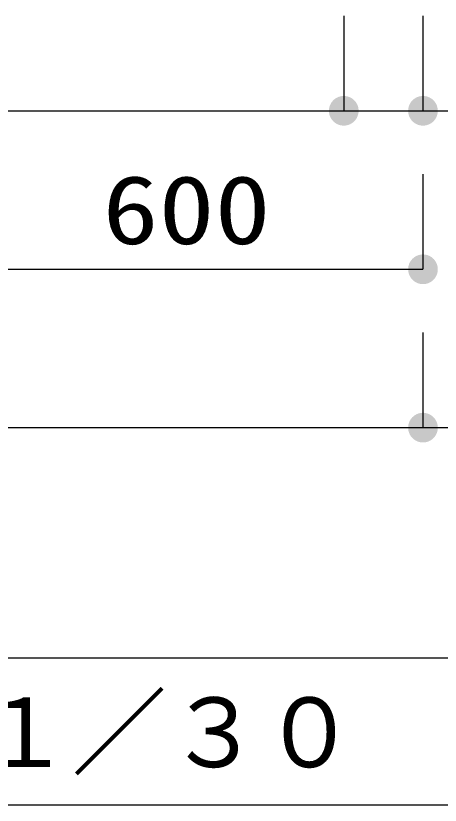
# Model space of a CAD drawing. Units: millimetres, scale not verified. Extents: x -8093 to 8093, y -5792 to 5792.
# Drawn here: x -4792 to -4256, y -4456 to -3459 of the extents above; entities that cross this region are included whole.
import ezdxf
from ezdxf.enums import TextEntityAlignment as Align

# ---------------------------------------------------------------- set-up
doc = ezdxf.new("R2010")
doc.units = ezdxf.units.MM
doc.header["$LTSCALE"] = 30
doc.layers.add('0-1_00クル-フ-0躯体', color=3, linetype='Continuous', lineweight=25)
doc.layers.add('0-3_00クル-フ-6寸法', color=132, linetype='Continuous', lineweight=25)
doc.styles.add('ＭＳ ゴシック', font='')
doc.styles.get('ＭＳ ゴシック').set_extended_font_data('MS Gothic')

msp = doc.modelspace()

# ---------------------------------------------------------------- linework, layer by layer
at = {"layer": '0-1_00クル-フ-0躯体'}
msp.add_lwpolyline([(-4146.87, -4269.19), (-4146.87, -4455.5), (-6176.2, -4455.5), (-6176.2, -4269.19)], close=True, dxfattribs=at)
at = {"layer": '0-3_00クル-フ-6寸法', "color": 4}
for p, q in [((-4377.91, -3458.51), (-4377.91, -3578.51)), ((-4377.91, -3458.51), (-4377.91, -3578.51)), ((-4277.91, -3458.51), (-4277.91, -3578.51)), ((-5977.91, -3578.51), (-4377.91, -3578.51)), ((-4377.91, -3578.51), (-4277.91, -3578.51)), ((-4277.91, -3578.51), (-4028.12, -3578.51)), ((-4277.91, -3658.66), (-4277.91, -3778.66)), ((-4877.91, -3778.66), (-4277.91, -3778.66)), ((-4277.91, -3858.66), (-4277.91, -3978.66)), ((-4277.91, -3858.66), (-4277.91, -3978.66)), ((-6077.91, -3978.66), (-4277.91, -3978.66)), ((-4277.91, -3978.66), (-4217.91, -3978.66))]:
    msp.add_line(p, q, dxfattribs=at)
at = {"layer": '0-3_00クル-フ-6寸法'}
for points in [[(-4377.91, -3578.51), (-4394.34, -3569.47), (-4393.08, -3567.49)], [(-4377.91, -3578.51), (-4394.34, -3569.47), (-4393.08, -3567.49)], [(-4377.91, -3578.51), (-4393.08, -3567.49), (-4391.58, -3565.67)], [(-4377.91, -3578.51), (-4393.08, -3567.49), (-4391.58, -3565.67)], [(-4377.91, -3578.51), (-4391.58, -3565.67), (-4389.86, -3564.06)], [(-4377.91, -3578.51), (-4391.58, -3565.67), (-4389.86, -3564.06)], [(-4377.91, -3578.51), (-4389.86, -3564.06), (-4387.96, -3562.68)], [(-4377.91, -3578.51), (-4389.86, -3564.06), (-4387.96, -3562.68)], [(-4377.91, -3578.51), (-4387.96, -3562.68), (-4385.9, -3561.54)], [(-4377.91, -3578.51), (-4387.96, -3562.68), (-4385.9, -3561.54)], [(-4377.91, -3578.51), (-4385.9, -3561.54), (-4383.71, -3560.67)], [(-4377.91, -3578.51), (-4385.9, -3561.54), (-4383.71, -3560.67)], [(-4377.91, -3578.51), (-4383.71, -3560.67), (-4381.43, -3560.09)], [(-4377.91, -3578.51), (-4383.71, -3560.67), (-4381.43, -3560.09)], [(-4377.91, -3578.51), (-4381.43, -3560.09), (-4379.09, -3559.79)], [(-4377.91, -3578.51), (-4381.43, -3560.09), (-4379.09, -3559.79)], [(-4377.91, -3578.51), (-4379.09, -3559.79), (-4376.74, -3559.79)], [(-4377.91, -3578.51), (-4379.09, -3559.79), (-4376.74, -3559.79)], [(-4377.91, -3578.51), (-4376.74, -3559.79), (-4374.4, -3560.09)], [(-4377.91, -3578.51), (-4376.74, -3559.79), (-4374.4, -3560.09)], [(-4377.91, -3578.51), (-4374.4, -3560.09), (-4372.12, -3560.67)], [(-4377.91, -3578.51), (-4374.4, -3560.09), (-4372.12, -3560.67)], [(-4377.91, -3578.51), (-4372.12, -3560.67), (-4369.93, -3561.54)], [(-4377.91, -3578.51), (-4372.12, -3560.67), (-4369.93, -3561.54)], [(-4377.91, -3578.51), (-4369.93, -3561.54), (-4367.87, -3562.68)], [(-4377.91, -3578.51), (-4369.93, -3561.54), (-4367.87, -3562.68)], [(-4377.91, -3578.51), (-4367.87, -3562.68), (-4365.96, -3564.06)], [(-4377.91, -3578.51), (-4367.87, -3562.68), (-4365.96, -3564.06)], [(-4377.91, -3578.51), (-4365.96, -3564.06), (-4364.24, -3565.67)], [(-4377.91, -3578.51), (-4365.96, -3564.06), (-4364.24, -3565.67)], [(-4377.91, -3578.51), (-4364.24, -3565.67), (-4362.74, -3567.49)], [(-4377.91, -3578.51), (-4364.24, -3565.67), (-4362.74, -3567.49)], [(-4377.91, -3578.51), (-4362.74, -3567.49), (-4361.48, -3569.47)], [(-4377.91, -3578.51), (-4362.74, -3567.49), (-4361.48, -3569.47)], [(-4277.91, -3578.51), (-4294.34, -3569.47), (-4293.08, -3567.49)], [(-4277.91, -3578.51), (-4293.08, -3567.49), (-4291.58, -3565.67)], [(-4277.91, -3578.51), (-4291.58, -3565.67), (-4289.86, -3564.06)], [(-4277.91, -3578.51), (-4289.86, -3564.06), (-4287.96, -3562.68)], [(-4277.91, -3578.51), (-4287.96, -3562.68), (-4285.9, -3561.54)], [(-4277.91, -3578.51), (-4285.9, -3561.54), (-4283.71, -3560.67)], [(-4277.91, -3578.51), (-4283.71, -3560.67), (-4281.43, -3560.09)], [(-4277.91, -3578.51), (-4281.43, -3560.09), (-4279.09, -3559.79)], [(-4277.91, -3578.51), (-4279.09, -3559.79), (-4276.74, -3559.79)], [(-4277.91, -3578.51), (-4276.74, -3559.79), (-4274.4, -3560.09)], [(-4277.91, -3578.51), (-4274.4, -3560.09), (-4272.12, -3560.67)], [(-4277.91, -3578.51), (-4272.12, -3560.67), (-4269.93, -3561.54)], [(-4277.91, -3578.51), (-4269.93, -3561.54), (-4267.87, -3562.68)], [(-4277.91, -3578.51), (-4267.87, -3562.68), (-4265.96, -3564.06)], [(-4277.91, -3578.51), (-4265.96, -3564.06), (-4264.24, -3565.67)], [(-4277.91, -3578.51), (-4264.24, -3565.67), (-4262.74, -3567.49)], [(-4277.91, -3578.51), (-4262.74, -3567.49), (-4261.48, -3569.47)], [(-4377.91, -3578.51), (-4396.66, -3578.51), (-4396.52, -3576.16)], [(-4377.91, -3578.51), (-4396.66, -3578.51), (-4396.52, -3576.16)], [(-4377.91, -3578.51), (-4396.52, -3580.86), (-4396.66, -3578.51)], [(-4377.91, -3578.51), (-4396.52, -3580.86), (-4396.66, -3578.51)], [(-4377.91, -3578.51), (-4396.52, -3576.16), (-4396.07, -3573.84)], [(-4377.91, -3578.51), (-4396.52, -3576.16), (-4396.07, -3573.84)], [(-4377.91, -3578.51), (-4396.07, -3583.17), (-4396.52, -3580.86)], [(-4377.91, -3578.51), (-4396.07, -3583.17), (-4396.52, -3580.86)], [(-4377.91, -3578.51), (-4396.07, -3573.84), (-4395.35, -3571.6)], [(-4377.91, -3578.51), (-4396.07, -3573.84), (-4395.35, -3571.6)], [(-4377.91, -3578.51), (-4395.35, -3585.41), (-4396.07, -3583.17)], [(-4377.91, -3578.51), (-4395.35, -3585.41), (-4396.07, -3583.17)], [(-4377.91, -3578.51), (-4395.35, -3571.6), (-4394.34, -3569.47)], [(-4377.91, -3578.51), (-4395.35, -3571.6), (-4394.34, -3569.47)], [(-4377.91, -3578.51), (-4394.34, -3587.54), (-4395.35, -3585.41)], [(-4377.91, -3578.51), (-4394.34, -3587.54), (-4395.35, -3585.41)], [(-4377.91, -3578.51), (-4393.08, -3589.53), (-4394.34, -3587.54)], [(-4377.91, -3578.51), (-4393.08, -3589.53), (-4394.34, -3587.54)], [(-4377.91, -3578.51), (-4391.58, -3591.34), (-4393.08, -3589.53)], [(-4377.91, -3578.51), (-4391.58, -3591.34), (-4393.08, -3589.53)], [(-4377.91, -3578.51), (-4389.86, -3592.95), (-4391.58, -3591.34)], [(-4377.91, -3578.51), (-4389.86, -3592.95), (-4391.58, -3591.34)], [(-4377.91, -3578.51), (-4387.96, -3594.34), (-4389.86, -3592.95)], [(-4377.91, -3578.51), (-4387.96, -3594.34), (-4389.86, -3592.95)], [(-4377.91, -3578.51), (-4385.9, -3595.47), (-4387.96, -3594.34)], [(-4377.91, -3578.51), (-4385.9, -3595.47), (-4387.96, -3594.34)], [(-4377.91, -3578.51), (-4383.71, -3596.34), (-4385.9, -3595.47)], [(-4377.91, -3578.51), (-4383.71, -3596.34), (-4385.9, -3595.47)], [(-4377.91, -3578.51), (-4381.43, -3596.92), (-4383.71, -3596.34)], [(-4377.91, -3578.51), (-4381.43, -3596.92), (-4383.71, -3596.34)], [(-4377.91, -3578.51), (-4379.09, -3597.22), (-4381.43, -3596.92)], [(-4377.91, -3578.51), (-4379.09, -3597.22), (-4381.43, -3596.92)], [(-4377.91, -3578.51), (-4376.74, -3597.22), (-4379.09, -3597.22)], [(-4377.91, -3578.51), (-4376.74, -3597.22), (-4379.09, -3597.22)], [(-4377.91, -3578.51), (-4361.48, -3569.47), (-4360.48, -3571.6)], [(-4377.91, -3578.51), (-4361.48, -3569.47), (-4360.48, -3571.6)], [(-4377.91, -3578.51), (-4360.48, -3571.6), (-4359.75, -3573.84)], [(-4377.91, -3578.51), (-4360.48, -3571.6), (-4359.75, -3573.84)], [(-4377.91, -3578.51), (-4359.75, -3573.84), (-4359.31, -3576.16)], [(-4377.91, -3578.51), (-4359.75, -3573.84), (-4359.31, -3576.16)], [(-4377.91, -3578.51), (-4359.31, -3576.16), (-4359.16, -3578.51)], [(-4377.91, -3578.51), (-4359.31, -3576.16), (-4359.16, -3578.51)], [(-4377.91, -3578.51), (-4374.4, -3596.92), (-4376.74, -3597.22)], [(-4377.91, -3578.51), (-4372.12, -3596.34), (-4374.4, -3596.92)], [(-4377.91, -3578.51), (-4369.93, -3595.47), (-4372.12, -3596.34)], [(-4377.91, -3578.51), (-4367.87, -3594.34), (-4369.93, -3595.47)], [(-4377.91, -3578.51), (-4365.96, -3592.95), (-4367.87, -3594.34)], [(-4377.91, -3578.51), (-4364.24, -3591.34), (-4365.96, -3592.95)], [(-4377.91, -3578.51), (-4362.74, -3589.53), (-4364.24, -3591.34)], [(-4377.91, -3578.51), (-4361.48, -3587.54), (-4362.74, -3589.53)], [(-4377.91, -3578.51), (-4360.48, -3585.41), (-4361.48, -3587.54)], [(-4377.91, -3578.51), (-4359.75, -3583.17), (-4360.48, -3585.41)], [(-4377.91, -3578.51), (-4359.31, -3580.86), (-4359.75, -3583.17)], [(-4377.91, -3578.51), (-4359.16, -3578.51), (-4359.31, -3580.86)], [(-4377.91, -3578.51), (-4374.4, -3596.92), (-4376.74, -3597.22)], [(-4377.91, -3578.51), (-4372.12, -3596.34), (-4374.4, -3596.92)], [(-4377.91, -3578.51), (-4369.93, -3595.47), (-4372.12, -3596.34)], [(-4377.91, -3578.51), (-4367.87, -3594.34), (-4369.93, -3595.47)], [(-4377.91, -3578.51), (-4365.96, -3592.95), (-4367.87, -3594.34)], [(-4377.91, -3578.51), (-4364.24, -3591.34), (-4365.96, -3592.95)], [(-4377.91, -3578.51), (-4362.74, -3589.53), (-4364.24, -3591.34)], [(-4377.91, -3578.51), (-4361.48, -3587.54), (-4362.74, -3589.53)], [(-4377.91, -3578.51), (-4360.48, -3585.41), (-4361.48, -3587.54)], [(-4377.91, -3578.51), (-4359.75, -3583.17), (-4360.48, -3585.41)], [(-4377.91, -3578.51), (-4359.31, -3580.86), (-4359.75, -3583.17)], [(-4377.91, -3578.51), (-4359.16, -3578.51), (-4359.31, -3580.86)], [(-4277.91, -3578.51), (-4296.66, -3578.51), (-4296.52, -3576.16)], [(-4277.91, -3578.51), (-4296.52, -3580.86), (-4296.66, -3578.51)], [(-4277.91, -3578.51), (-4296.52, -3576.16), (-4296.07, -3573.84)], [(-4277.91, -3578.51), (-4296.07, -3583.17), (-4296.52, -3580.86)], [(-4277.91, -3578.51), (-4296.07, -3573.84), (-4295.35, -3571.6)], [(-4277.91, -3578.51), (-4295.35, -3585.41), (-4296.07, -3583.17)], [(-4277.91, -3578.51), (-4295.35, -3571.6), (-4294.34, -3569.47)], [(-4277.91, -3578.51), (-4294.34, -3587.54), (-4295.35, -3585.41)], [(-4277.91, -3578.51), (-4293.08, -3589.53), (-4294.34, -3587.54)], [(-4277.91, -3578.51), (-4291.58, -3591.34), (-4293.08, -3589.53)], [(-4277.91, -3578.51), (-4289.86, -3592.95), (-4291.58, -3591.34)], [(-4277.91, -3578.51), (-4287.96, -3594.34), (-4289.86, -3592.95)], [(-4277.91, -3578.51), (-4285.9, -3595.47), (-4287.96, -3594.34)], [(-4277.91, -3578.51), (-4283.71, -3596.34), (-4285.9, -3595.47)], [(-4277.91, -3578.51), (-4281.43, -3596.92), (-4283.71, -3596.34)], [(-4277.91, -3578.51), (-4279.09, -3597.22), (-4281.43, -3596.92)], [(-4277.91, -3578.51), (-4276.74, -3597.22), (-4279.09, -3597.22)], [(-4277.91, -3578.51), (-4261.48, -3569.47), (-4260.48, -3571.6)], [(-4277.91, -3578.51), (-4260.48, -3571.6), (-4259.75, -3573.84)], [(-4277.91, -3578.51), (-4259.75, -3573.84), (-4259.31, -3576.16)], [(-4277.91, -3578.51), (-4259.31, -3576.16), (-4259.16, -3578.51)], [(-4277.91, -3578.51), (-4274.4, -3596.92), (-4276.74, -3597.22)], [(-4277.91, -3578.51), (-4272.12, -3596.34), (-4274.4, -3596.92)], [(-4277.91, -3578.51), (-4269.93, -3595.47), (-4272.12, -3596.34)], [(-4277.91, -3578.51), (-4267.87, -3594.34), (-4269.93, -3595.47)], [(-4277.91, -3578.51), (-4265.96, -3592.95), (-4267.87, -3594.34)], [(-4277.91, -3578.51), (-4264.24, -3591.34), (-4265.96, -3592.95)], [(-4277.91, -3578.51), (-4262.74, -3589.53), (-4264.24, -3591.34)], [(-4277.91, -3578.51), (-4261.48, -3587.54), (-4262.74, -3589.53)], [(-4277.91, -3578.51), (-4260.48, -3585.41), (-4261.48, -3587.54)], [(-4277.91, -3578.51), (-4259.75, -3583.17), (-4260.48, -3585.41)], [(-4277.91, -3578.51), (-4259.31, -3580.86), (-4259.75, -3583.17)], [(-4277.91, -3578.51), (-4259.16, -3578.51), (-4259.31, -3580.86)], [(-4277.91, -3778.66), (-4294.34, -3769.63), (-4293.08, -3767.64)], [(-4277.91, -3778.66), (-4293.08, -3767.64), (-4291.58, -3765.83)], [(-4277.91, -3778.66), (-4291.58, -3765.83), (-4289.86, -3764.22)], [(-4277.91, -3778.66), (-4289.86, -3764.22), (-4287.96, -3762.83)], [(-4277.91, -3778.66), (-4287.96, -3762.83), (-4285.9, -3761.7)], [(-4277.91, -3778.66), (-4285.9, -3761.7), (-4283.71, -3760.83)], [(-4277.91, -3778.66), (-4283.71, -3760.83), (-4281.43, -3760.25)], [(-4277.91, -3778.66), (-4281.43, -3760.25), (-4279.09, -3759.95)], [(-4277.91, -3778.66), (-4279.09, -3759.95), (-4276.74, -3759.95)], [(-4277.91, -3778.66), (-4276.74, -3759.95), (-4274.4, -3760.25)], [(-4277.91, -3778.66), (-4274.4, -3760.25), (-4272.12, -3760.83)], [(-4277.91, -3778.66), (-4272.12, -3760.83), (-4269.93, -3761.7)], [(-4277.91, -3778.66), (-4269.93, -3761.7), (-4267.87, -3762.83)], [(-4277.91, -3778.66), (-4267.87, -3762.83), (-4265.96, -3764.22)], [(-4277.91, -3778.66), (-4265.96, -3764.22), (-4264.24, -3765.83)], [(-4277.91, -3778.66), (-4264.24, -3765.83), (-4262.74, -3767.64)], [(-4277.91, -3778.66), (-4262.74, -3767.64), (-4261.48, -3769.63)], [(-4277.91, -3778.66), (-4296.66, -3778.66), (-4296.52, -3776.31)], [(-4277.91, -3778.66), (-4296.52, -3776.31), (-4296.07, -3774)], [(-4277.91, -3778.66), (-4296.07, -3774), (-4295.35, -3771.76)], [(-4277.91, -3778.66), (-4295.35, -3771.76), (-4294.34, -3769.63)], [(-4277.91, -3778.66), (-4261.48, -3769.63), (-4260.48, -3771.76)], [(-4277.91, -3778.66), (-4260.48, -3771.76), (-4259.75, -3774)], [(-4277.91, -3778.66), (-4259.75, -3774), (-4259.31, -3776.31)], [(-4277.91, -3778.66), (-4259.31, -3776.31), (-4259.16, -3778.66)], [(-4277.91, -3778.66), (-4296.52, -3781.01), (-4296.66, -3778.66)], [(-4277.91, -3778.66), (-4296.07, -3783.33), (-4296.52, -3781.01)], [(-4277.91, -3778.66), (-4295.35, -3785.57), (-4296.07, -3783.33)], [(-4277.91, -3778.66), (-4294.34, -3787.7), (-4295.35, -3785.57)], [(-4277.91, -3778.66), (-4293.08, -3789.69), (-4294.34, -3787.7)], [(-4277.91, -3778.66), (-4291.58, -3791.5), (-4293.08, -3789.69)], [(-4277.91, -3778.66), (-4289.86, -3793.11), (-4291.58, -3791.5)], [(-4277.91, -3778.66), (-4287.96, -3794.5), (-4289.86, -3793.11)], [(-4277.91, -3778.66), (-4285.9, -3795.63), (-4287.96, -3794.5)], [(-4277.91, -3778.66), (-4283.71, -3796.5), (-4285.9, -3795.63)], [(-4277.91, -3778.66), (-4281.43, -3797.08), (-4283.71, -3796.5)], [(-4277.91, -3778.66), (-4279.09, -3797.38), (-4281.43, -3797.08)], [(-4277.91, -3778.66), (-4276.74, -3797.38), (-4279.09, -3797.38)], [(-4277.91, -3778.66), (-4274.4, -3797.08), (-4276.74, -3797.38)], [(-4277.91, -3778.66), (-4272.12, -3796.5), (-4274.4, -3797.08)], [(-4277.91, -3778.66), (-4269.93, -3795.63), (-4272.12, -3796.5)], [(-4277.91, -3778.66), (-4267.87, -3794.5), (-4269.93, -3795.63)], [(-4277.91, -3778.66), (-4265.96, -3793.11), (-4267.87, -3794.5)], [(-4277.91, -3778.66), (-4264.24, -3791.5), (-4265.96, -3793.11)], [(-4277.91, -3778.66), (-4262.74, -3789.69), (-4264.24, -3791.5)], [(-4277.91, -3778.66), (-4261.48, -3787.7), (-4262.74, -3789.69)], [(-4277.91, -3778.66), (-4260.48, -3785.57), (-4261.48, -3787.7)], [(-4277.91, -3778.66), (-4259.75, -3783.33), (-4260.48, -3785.57)], [(-4277.91, -3778.66), (-4259.31, -3781.01), (-4259.75, -3783.33)], [(-4277.91, -3778.66), (-4259.16, -3778.66), (-4259.31, -3781.01)], [(-4277.91, -3978.66), (-4294.34, -3969.63), (-4293.08, -3967.64)], [(-4277.91, -3978.66), (-4294.34, -3969.63), (-4293.08, -3967.64)], [(-4277.91, -3978.66), (-4293.08, -3967.64), (-4291.58, -3965.83)], [(-4277.91, -3978.66), (-4293.08, -3967.64), (-4291.58, -3965.83)], [(-4277.91, -3978.66), (-4291.58, -3965.83), (-4289.86, -3964.22)], [(-4277.91, -3978.66), (-4291.58, -3965.83), (-4289.86, -3964.22)], [(-4277.91, -3978.66), (-4289.86, -3964.22), (-4287.96, -3962.83)], [(-4277.91, -3978.66), (-4289.86, -3964.22), (-4287.96, -3962.83)], [(-4277.91, -3978.66), (-4287.96, -3962.83), (-4285.9, -3961.7)], [(-4277.91, -3978.66), (-4287.96, -3962.83), (-4285.9, -3961.7)], [(-4277.91, -3978.66), (-4285.9, -3961.7), (-4283.71, -3960.83)], [(-4277.91, -3978.66), (-4285.9, -3961.7), (-4283.71, -3960.83)], [(-4277.91, -3978.66), (-4283.71, -3960.83), (-4281.43, -3960.25)], [(-4277.91, -3978.66), (-4283.71, -3960.83), (-4281.43, -3960.25)], [(-4277.91, -3978.66), (-4281.43, -3960.25), (-4279.09, -3959.95)], [(-4277.91, -3978.66), (-4281.43, -3960.25), (-4279.09, -3959.95)], [(-4277.91, -3978.66), (-4279.09, -3959.95), (-4276.74, -3959.95)], [(-4277.91, -3978.66), (-4279.09, -3959.95), (-4276.74, -3959.95)], [(-4277.91, -3978.66), (-4276.74, -3959.95), (-4274.4, -3960.25)], [(-4277.91, -3978.66), (-4276.74, -3959.95), (-4274.4, -3960.25)], [(-4277.91, -3978.66), (-4274.4, -3960.25), (-4272.12, -3960.83)], [(-4277.91, -3978.66), (-4274.4, -3960.25), (-4272.12, -3960.83)], [(-4277.91, -3978.66), (-4272.12, -3960.83), (-4269.93, -3961.7)], [(-4277.91, -3978.66), (-4272.12, -3960.83), (-4269.93, -3961.7)], [(-4277.91, -3978.66), (-4269.93, -3961.7), (-4267.87, -3962.83)], [(-4277.91, -3978.66), (-4269.93, -3961.7), (-4267.87, -3962.83)], [(-4277.91, -3978.66), (-4267.87, -3962.83), (-4265.96, -3964.22)], [(-4277.91, -3978.66), (-4267.87, -3962.83), (-4265.96, -3964.22)], [(-4277.91, -3978.66), (-4265.96, -3964.22), (-4264.24, -3965.83)], [(-4277.91, -3978.66), (-4265.96, -3964.22), (-4264.24, -3965.83)], [(-4277.91, -3978.66), (-4264.24, -3965.83), (-4262.74, -3967.64)], [(-4277.91, -3978.66), (-4264.24, -3965.83), (-4262.74, -3967.64)], [(-4277.91, -3978.66), (-4262.74, -3967.64), (-4261.48, -3969.63)], [(-4277.91, -3978.66), (-4262.74, -3967.64), (-4261.48, -3969.63)], [(-4277.91, -3978.66), (-4296.66, -3978.66), (-4296.52, -3976.31)], [(-4277.91, -3978.66), (-4296.66, -3978.66), (-4296.52, -3976.31)], [(-4277.91, -3978.66), (-4296.52, -3976.31), (-4296.07, -3974)], [(-4277.91, -3978.66), (-4296.52, -3976.31), (-4296.07, -3974)], [(-4277.91, -3978.66), (-4296.07, -3974), (-4295.35, -3971.76)], [(-4277.91, -3978.66), (-4296.07, -3974), (-4295.35, -3971.76)], [(-4277.91, -3978.66), (-4295.35, -3971.76), (-4294.34, -3969.63)], [(-4277.91, -3978.66), (-4295.35, -3971.76), (-4294.34, -3969.63)], [(-4277.91, -3978.66), (-4261.48, -3969.63), (-4260.48, -3971.76)], [(-4277.91, -3978.66), (-4261.48, -3969.63), (-4260.48, -3971.76)], [(-4277.91, -3978.66), (-4260.48, -3971.76), (-4259.75, -3974)], [(-4277.91, -3978.66), (-4260.48, -3971.76), (-4259.75, -3974)], [(-4277.91, -3978.66), (-4259.75, -3974), (-4259.31, -3976.31)], [(-4277.91, -3978.66), (-4259.75, -3974), (-4259.31, -3976.31)], [(-4277.91, -3978.66), (-4259.31, -3976.31), (-4259.16, -3978.66)], [(-4277.91, -3978.66), (-4259.31, -3976.31), (-4259.16, -3978.66)], [(-4277.91, -3978.66), (-4296.52, -3981.01), (-4296.66, -3978.66)], [(-4277.91, -3978.66), (-4296.52, -3981.01), (-4296.66, -3978.66)], [(-4277.91, -3978.66), (-4296.07, -3983.33), (-4296.52, -3981.01)], [(-4277.91, -3978.66), (-4296.07, -3983.33), (-4296.52, -3981.01)], [(-4277.91, -3978.66), (-4295.35, -3985.57), (-4296.07, -3983.33)], [(-4277.91, -3978.66), (-4295.35, -3985.57), (-4296.07, -3983.33)], [(-4277.91, -3978.66), (-4294.34, -3987.7), (-4295.35, -3985.57)], [(-4277.91, -3978.66), (-4294.34, -3987.7), (-4295.35, -3985.57)], [(-4277.91, -3978.66), (-4293.08, -3989.69), (-4294.34, -3987.7)], [(-4277.91, -3978.66), (-4293.08, -3989.69), (-4294.34, -3987.7)], [(-4277.91, -3978.66), (-4291.58, -3991.5), (-4293.08, -3989.69)], [(-4277.91, -3978.66), (-4291.58, -3991.5), (-4293.08, -3989.69)], [(-4277.91, -3978.66), (-4289.86, -3993.11), (-4291.58, -3991.5)], [(-4277.91, -3978.66), (-4289.86, -3993.11), (-4291.58, -3991.5)], [(-4277.91, -3978.66), (-4287.96, -3994.5), (-4289.86, -3993.11)], [(-4277.91, -3978.66), (-4287.96, -3994.5), (-4289.86, -3993.11)], [(-4277.91, -3978.66), (-4285.9, -3995.63), (-4287.96, -3994.5)], [(-4277.91, -3978.66), (-4285.9, -3995.63), (-4287.96, -3994.5)], [(-4277.91, -3978.66), (-4283.71, -3996.5), (-4285.9, -3995.63)], [(-4277.91, -3978.66), (-4283.71, -3996.5), (-4285.9, -3995.63)], [(-4277.91, -3978.66), (-4281.43, -3997.08), (-4283.71, -3996.5)], [(-4277.91, -3978.66), (-4281.43, -3997.08), (-4283.71, -3996.5)], [(-4277.91, -3978.66), (-4279.09, -3997.38), (-4281.43, -3997.08)], [(-4277.91, -3978.66), (-4279.09, -3997.38), (-4281.43, -3997.08)], [(-4277.91, -3978.66), (-4276.74, -3997.38), (-4279.09, -3997.38)], [(-4277.91, -3978.66), (-4276.74, -3997.38), (-4279.09, -3997.38)], [(-4277.91, -3978.66), (-4274.4, -3997.08), (-4276.74, -3997.38)], [(-4277.91, -3978.66), (-4272.12, -3996.5), (-4274.4, -3997.08)], [(-4277.91, -3978.66), (-4269.93, -3995.63), (-4272.12, -3996.5)], [(-4277.91, -3978.66), (-4267.87, -3994.5), (-4269.93, -3995.63)], [(-4277.91, -3978.66), (-4265.96, -3993.11), (-4267.87, -3994.5)], [(-4277.91, -3978.66), (-4264.24, -3991.5), (-4265.96, -3993.11)], [(-4277.91, -3978.66), (-4262.74, -3989.69), (-4264.24, -3991.5)], [(-4277.91, -3978.66), (-4261.48, -3987.7), (-4262.74, -3989.69)], [(-4277.91, -3978.66), (-4260.48, -3985.57), (-4261.48, -3987.7)], [(-4277.91, -3978.66), (-4259.75, -3983.33), (-4260.48, -3985.57)], [(-4277.91, -3978.66), (-4259.31, -3981.01), (-4259.75, -3983.33)], [(-4277.91, -3978.66), (-4259.16, -3978.66), (-4259.31, -3981.01)], [(-4277.91, -3978.66), (-4274.4, -3997.08), (-4276.74, -3997.38)], [(-4277.91, -3978.66), (-4272.12, -3996.5), (-4274.4, -3997.08)], [(-4277.91, -3978.66), (-4269.93, -3995.63), (-4272.12, -3996.5)], [(-4277.91, -3978.66), (-4267.87, -3994.5), (-4269.93, -3995.63)], [(-4277.91, -3978.66), (-4265.96, -3993.11), (-4267.87, -3994.5)], [(-4277.91, -3978.66), (-4264.24, -3991.5), (-4265.96, -3993.11)], [(-4277.91, -3978.66), (-4262.74, -3989.69), (-4264.24, -3991.5)], [(-4277.91, -3978.66), (-4261.48, -3987.7), (-4262.74, -3989.69)], [(-4277.91, -3978.66), (-4260.48, -3985.57), (-4261.48, -3987.7)], [(-4277.91, -3978.66), (-4259.75, -3983.33), (-4260.48, -3985.57)], [(-4277.91, -3978.66), (-4259.31, -3981.01), (-4259.75, -3983.33)], [(-4277.91, -3978.66), (-4259.16, -3978.66), (-4259.31, -3981.01)]]:
    msp.add_solid(points, dxfattribs=at)

# ---------------------------------------------------------------- texts
at = {"layer": '0-1_00クル-フ-0躯体', "color": 4, "style": 'ＭＳ ゴシック'}
msp.add_text('Ｓ＝１／３０', height=87.98, dxfattribs=at).set_placement((-5081.4, -4433.8), align=Align.BOTTOM_LEFT)
at = {"layer": '0-3_00クル-フ-6寸法', "color": 3, "style": 'ＭＳ ゴシック', "width": 1.2}
msp.add_text('600', height=86.66, dxfattribs=at).set_placement((-4682.48, -3772.82), align=Align.BOTTOM_LEFT)

doc.saveas('drawing.dxf')
